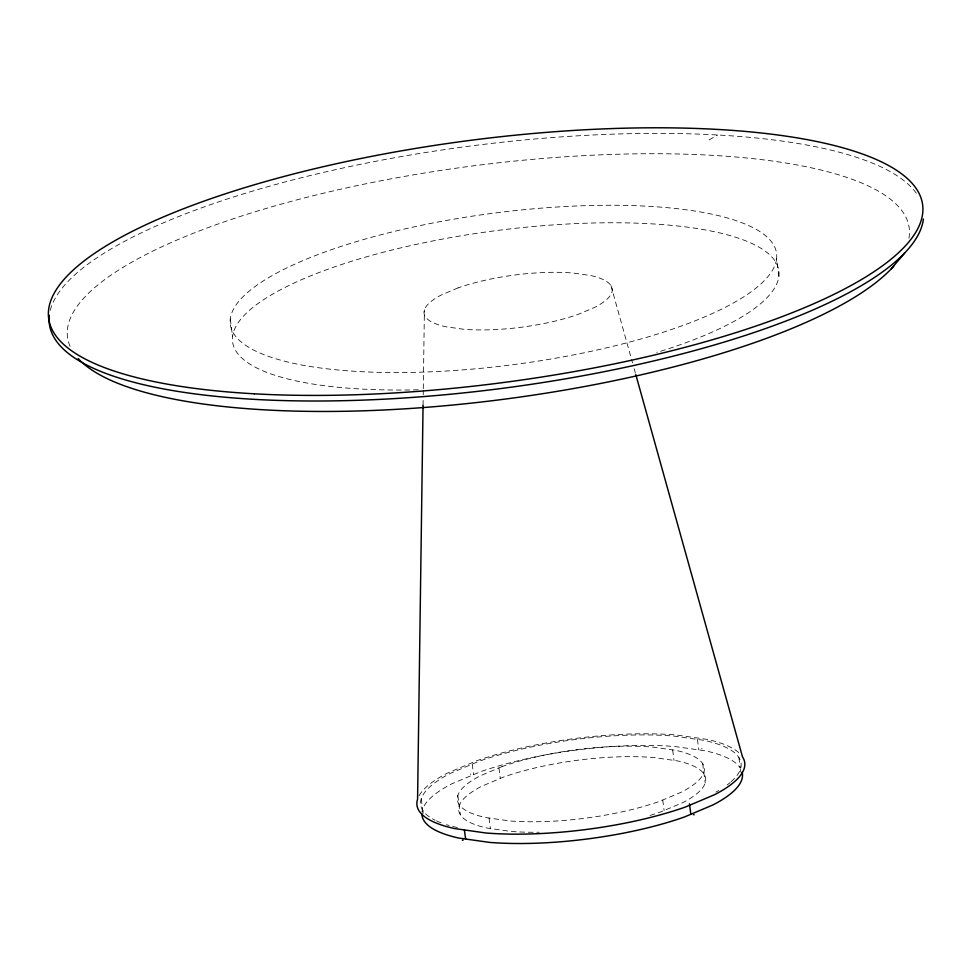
<?xml version="1.0" encoding="UTF-8"?>
<svg xmlns="http://www.w3.org/2000/svg" width="972" height="972" viewBox="0 0 972 972"><rect width="100%" height="100%" fill="white"/><g stroke="black" fill="none" stroke-linecap="round" stroke-linejoin="round"><path stroke-width="0.73" stroke-dasharray="4.86 3.65" d="M423.063 405.3L423.197 396.212M423.221 394.705L423.282 390.161M423.294 388.642L424.4 309.861M709.135 139.871L717.688 134.987M701.286 748.865L702.015 748.586M470.241 774.125L470.922 774.247M610.951 285.574L632.541 362.908M634.169 368.752L635.396 373.127M776.592 258.807A275.416 76.375 -7.4 0 1 358.875 371.535A275.416 76.375 -7.4 0 1 374.876 236.378A275.416 76.375 -7.4 0 1 776.592 258.807L778.864 276.291M738.89 757.492L740.251 767.989A161.546 44.797 -7.4 0 0 705.672 750.882L675.005 746.532A161.546 44.797 -7.4 0 0 479.961 771.938L451.494 783.979A161.546 44.797 -7.4 0 0 421.97 812.361M740.445 769.083L740.834 772.084M702.659 763.567L705.21 782.995M697.446 739.413L698.807 749.91M672.648 749.91L674.009 760.396M662.758 800.017L664.119 810.514M498.928 767.916L500.288 778.414M489.038 818.023L490.398 828.521M472.222 764.138L473.583 774.623M457.836 795.436L460.388 814.864M421.24 798.85L422.601 809.348M422.796 810.441L423.185 813.443M230.303 319.01L232.575 336.506M419.078 795.752A165.252 45.83 -7.4 0 1 447.132 773.238L476.256 760.918A165.252 45.83 -7.4 0 1 675.771 734.941L707.142 739.388A165.252 45.83 -7.4 0 1 740.154 753.956M650.074 815.411A124.513 34.53 -7.4 0 0 661.009 811.827L682.952 802.544A124.513 34.53 -7.4 0 0 677.363 760.882L653.731 757.528A124.513 34.53 -7.4 0 0 503.399 777.102L481.456 786.384A124.513 34.53 -7.4 0 0 487.045 828.047L510.677 831.4A124.513 34.53 -7.4 0 0 539.193 832.226M731.126 781.682A161.546 44.797 -7.4 0 0 704.311 740.385L673.645 736.047A161.546 44.797 -7.4 0 0 478.601 761.441L450.121 773.481A161.546 44.797 -7.4 0 0 435.116 820.222M730.203 782.484A161.546 44.797 -7.4 0 1 727.165 784.89M718.685 790.515A161.546 44.797 -7.4 0 1 715.927 792.095M457.375 827.549A161.546 44.797 -7.4 0 1 446.5 824.681M441.045 822.798A161.546 44.797 -7.4 0 1 436.221 820.757M50.265 310.323A440.668 122.205 -7.4 0 1 465.612 146.663A440.668 122.205 -7.4 0 1 917.434 194.898M70.069 346.384A424.375 117.685 -7.4 0 1 477.641 165.313A424.375 117.685 -7.4 0 1 908.589 239.975M418.239 389.796A275.416 76.375 -7.4 0 1 272.111 294.419A275.416 76.375 -7.4 0 1 695.102 228.226A275.416 76.375 -7.4 0 1 656.732 352.472M458.079 287.894L441.361 294.966A94.879 26.317 -7.4 0 0 445.613 326.714L463.632 329.265A94.879 26.317 -7.4 0 0 578.182 314.357L594.9 307.286A94.879 26.317 -7.4 0 0 590.648 275.526L572.63 272.974A94.879 26.317 -7.4 0 0 458.079 287.894M502.038 766.604L480.095 775.887A124.513 34.53 -7.4 0 0 485.684 817.549L509.316 820.903A124.513 34.53 -7.4 0 0 659.648 801.329L681.591 792.046A124.513 34.53 -7.4 0 0 676.002 750.384L652.37 747.031A124.513 34.53 -7.4 0 0 502.038 766.604"/><path stroke-width="1.46" d="M423.063 405.3L417.583 799.191A165.252 45.83 -7.4 0 0 454.544 828.545L485.915 832.992A165.252 45.83 -7.4 0 0 685.43 807.015L714.554 794.695A165.252 45.83 -7.4 0 0 742.511 756.884L635.797 374.585M891.215 268.904L904.677 252.987M462.393 840.343L463.122 840.063M693.498 814.67L694.166 814.791M689.464 803.795L690.825 814.293M464.434 830.015L465.6 839.018M742.122 772.157A161.546 44.797 -7.4 0 1 712.926 804.95L684.446 816.99A161.546 44.797 -7.4 0 1 489.402 842.384L458.735 838.046A161.546 44.797 -7.4 0 1 421.897 813.843M923.4 219.028A440.668 122.205 -7.4 0 1 471.578 392.044A440.668 122.205 -7.4 0 1 49.329 315.353M893.669 266.243A424.375 117.685 -7.4 0 1 478.491 402.335A424.375 117.685 -7.4 0 1 78.149 358.51M254.312 393.806A440.668 122.205 -7.4 0 0 922.671 213.427A440.668 122.205 -7.4 0 0 279.924 177.56A440.668 122.205 -7.4 0 0 254.312 393.806"/></g></svg>
